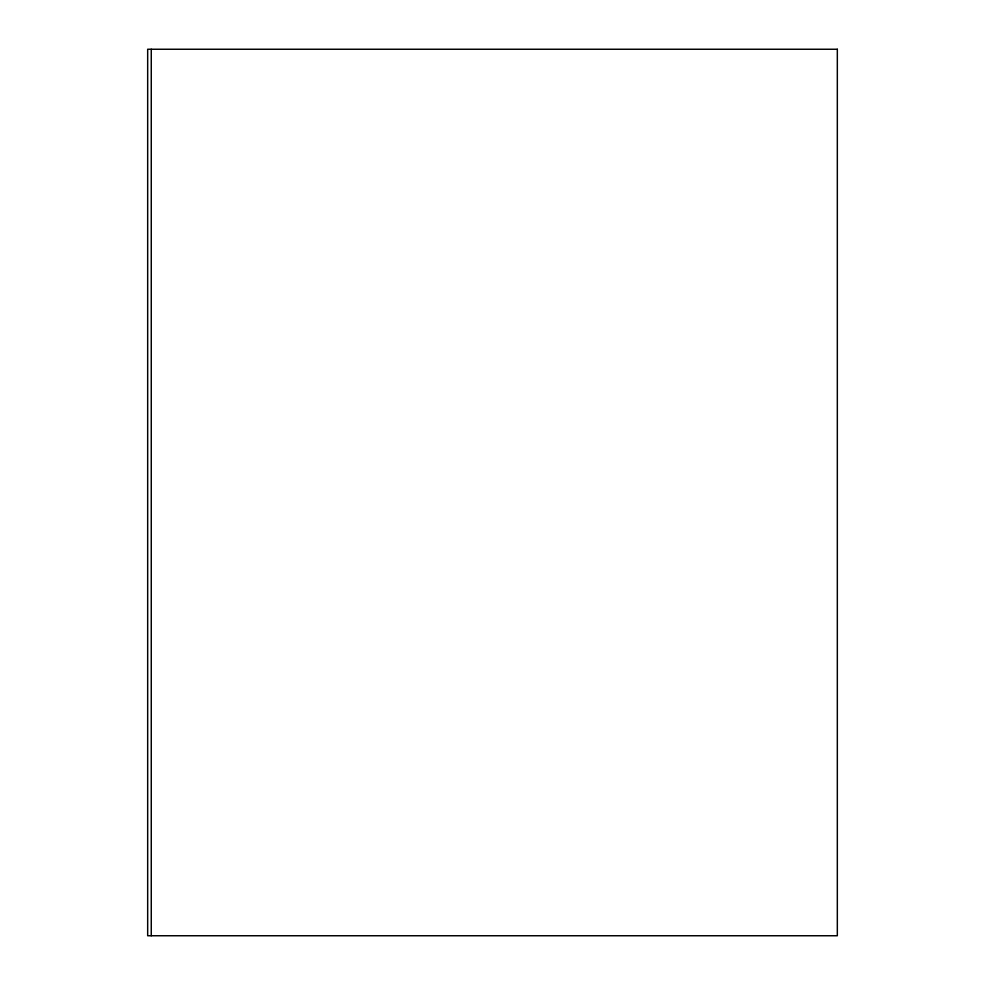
<?xml version="1.0" encoding="UTF-8"?>
<svg xmlns="http://www.w3.org/2000/svg" width="985" height="985" viewBox="0 0 985 985"><rect width="100%" height="100%" fill="white"/><g stroke="black" fill="none" stroke-linecap="round" stroke-linejoin="round"><path stroke-width="1.48" d="M151.259 49.25L151.259 935.75M837.324 49.25L147.676 49.25L147.676 935.75L837.324 935.75L837.324 49.25"/></g></svg>
